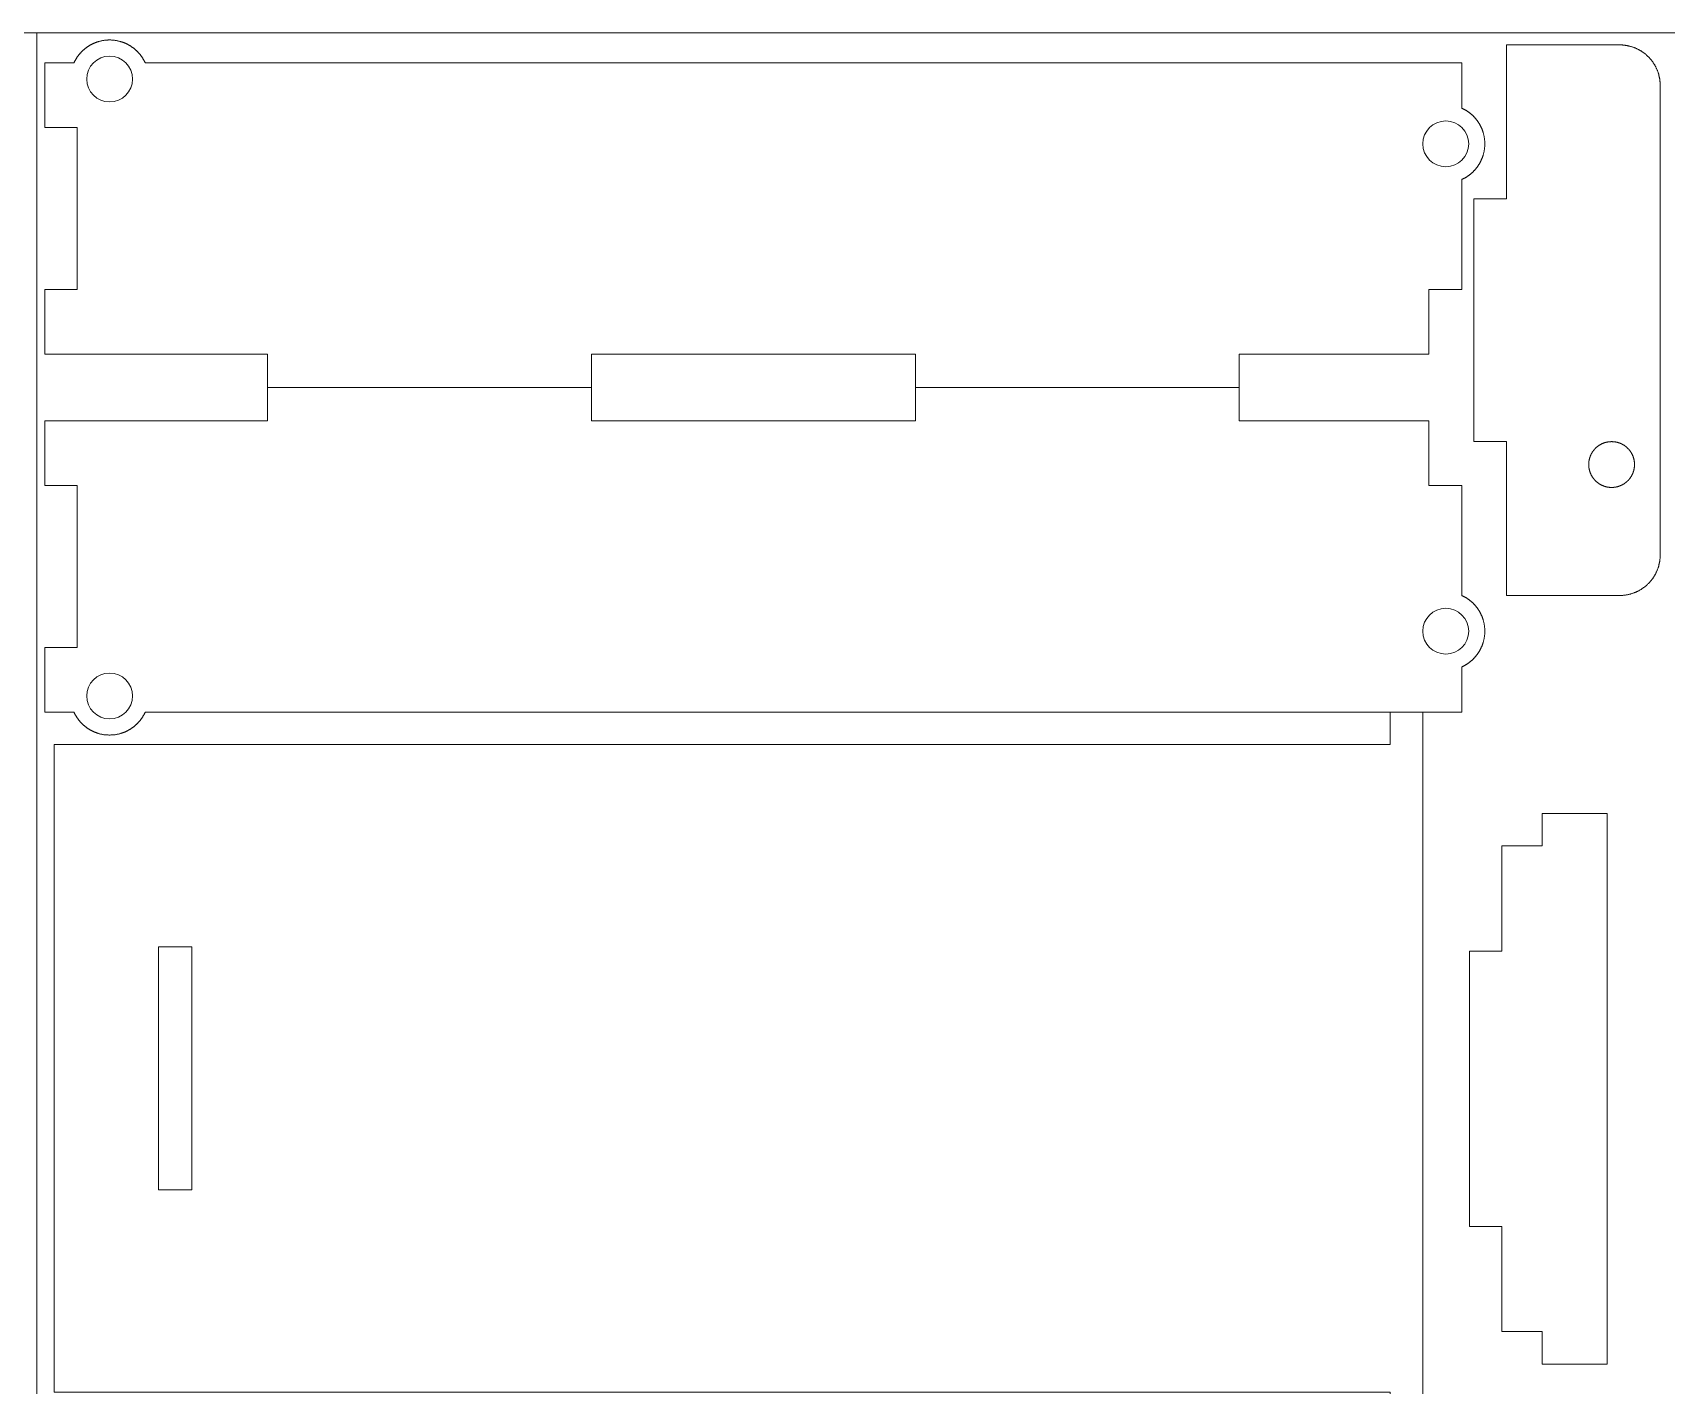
# Model space of a CAD drawing. Header units: inches. Extents: x -505 to 101, y 135 to 440.
# Drawn here: x -303.6 to -101.9, y 272.5 to 439.6 of the extents above; entities that cross this region are included whole.
import ezdxf

# ---------------------------------------------------------------- set-up
doc = ezdxf.new("R2010")
doc.units = ezdxf.units.IN
doc.header["$MEASUREMENT"] = 0
doc.layers.add('Capa 1', color=7, linetype='Continuous')
doc.layers.add('Capa 3', color=150, linetype='Continuous')

msp = doc.modelspace()

# ---------------------------------------------------------------- linework, layer by layer
at = {"layer": 'Capa 1', "color": 28, "lineweight": 9, "true_color": 0x11100b}
for points in [[(-303.12, 135.16), (-303.12, 439.55)], [(-154.62, 399.82), (-131.22, 399.82), (-131.22, 407.82), (-127.12, 407.82), (-127.12, 421.43), (-127.08, 421.44), (-127.05, 421.46), (-127, 421.48), (-126.96, 421.5), (-126.93, 421.52), (-126.89, 421.54), (-126.85, 421.56), (-126.81, 421.58), (-126.77, 421.6), (-126.73, 421.63), (-126.7, 421.65), (-126.66, 421.67), (-126.62, 421.69), (-126.58, 421.72), (-126.54, 421.74), (-126.51, 421.76), (-126.47, 421.79), (-126.43, 421.81), (-126.4, 421.84), (-126.36, 421.86), (-126.32, 421.89), (-126.29, 421.91), (-126.25, 421.94), (-126.21, 421.97), (-126.18, 421.99), (-126.14, 422.02), (-126.11, 422.05), (-126.07, 422.08), (-126.04, 422.11), (-126.01, 422.14), (-125.97, 422.16), (-125.94, 422.19), (-125.9, 422.22), (-125.87, 422.25), (-125.84, 422.28), (-125.8, 422.32), (-125.77, 422.35), (-125.74, 422.38), (-125.71, 422.41), (-125.68, 422.44), (-125.65, 422.47), (-125.61, 422.51), (-125.58, 422.54), (-125.55, 422.57), (-125.52, 422.6), (-125.49, 422.64), (-125.46, 422.67), (-125.43, 422.71), (-125.41, 422.74), (-125.38, 422.78), (-125.35, 422.81), (-125.32, 422.85), (-125.29, 422.88), (-125.27, 422.92), (-125.24, 422.95), (-125.22, 422.99), (-125.19, 423.02), (-125.16, 423.06), (-125.14, 423.1), (-125.11, 423.13), (-125.09, 423.17), (-125.06, 423.21), (-125.04, 423.25), (-125.02, 423.28), (-124.99, 423.32), (-124.97, 423.36), (-124.95, 423.4), (-124.93, 423.44), (-124.9, 423.47), (-124.88, 423.51), (-124.86, 423.55), (-124.84, 423.59), (-124.82, 423.63), (-124.8, 423.67), (-124.78, 423.71), (-124.76, 423.75), (-124.75, 423.79), (-124.73, 423.83), (-124.71, 423.87), (-124.69, 423.91), (-124.68, 423.95), (-124.66, 423.99), (-124.64, 424.03), (-124.63, 424.07), (-124.61, 424.11), (-124.59, 424.15), (-124.58, 424.19), (-124.57, 424.23), (-124.55, 424.27), (-124.54, 424.31), (-124.53, 424.35), (-124.51, 424.39), (-124.5, 424.43), (-124.49, 424.47), (-124.47, 424.55), (-124.45, 424.63), (-124.42, 424.71), (-124.41, 424.79), (-124.39, 424.87), (-124.38, 424.95), (-124.36, 425.03), (-124.35, 425.11), (-124.34, 425.19), (-124.33, 425.27), (-124.32, 425.35), (-124.31, 425.43), (-124.3, 425.51), (-124.3, 425.59), (-124.3, 425.67), (-124.29, 425.74), (-124.29, 425.82), (-124.29, 425.9), (-124.3, 425.98), (-124.3, 426.05), (-124.3, 426.13), (-124.31, 426.21), (-124.32, 426.29), (-124.33, 426.37), (-124.34, 426.45), (-124.35, 426.53), (-124.36, 426.61), (-124.38, 426.69), (-124.39, 426.77), (-124.41, 426.85), (-124.42, 426.93), (-124.45, 427.01), (-124.47, 427.09), (-124.49, 427.17), (-124.5, 427.21), (-124.51, 427.25), (-124.53, 427.3), (-124.54, 427.34), (-124.55, 427.38), (-124.57, 427.42), (-124.58, 427.46), (-124.59, 427.5), (-124.61, 427.54), (-124.63, 427.58), (-124.64, 427.62), (-124.66, 427.66), (-124.68, 427.7), (-124.69, 427.74), (-124.71, 427.78), (-124.73, 427.82), (-124.75, 427.86), (-124.76, 427.9), (-124.78, 427.93), (-124.8, 427.97), (-124.82, 428.01), (-124.84, 428.05), (-124.86, 428.09), (-124.88, 428.13), (-124.9, 428.17), (-124.93, 428.21), (-124.95, 428.24), (-124.97, 428.28), (-124.99, 428.32), (-125.02, 428.36), (-125.04, 428.4), (-125.06, 428.43), (-125.09, 428.47), (-125.11, 428.51), (-125.14, 428.54), (-125.16, 428.58), (-125.19, 428.62), (-125.22, 428.65), (-125.24, 428.69), (-125.27, 428.73), (-125.29, 428.76), (-125.32, 428.8), (-125.35, 428.83), (-125.38, 428.87), (-125.41, 428.9), (-125.43, 428.94), (-125.46, 428.97), (-125.49, 429), (-125.52, 429.04), (-125.55, 429.07), (-125.58, 429.1), (-125.61, 429.14), (-125.65, 429.17), (-125.68, 429.2), (-125.71, 429.23), (-125.74, 429.27), (-125.77, 429.3), (-125.8, 429.33), (-125.84, 429.36), (-125.87, 429.39), (-125.9, 429.42), (-125.94, 429.45), (-125.97, 429.48), (-126.01, 429.51), (-126.04, 429.54), (-126.07, 429.56), (-126.11, 429.59), (-126.14, 429.62), (-126.18, 429.65), (-126.21, 429.67), (-126.25, 429.7), (-126.29, 429.73), (-126.32, 429.75), (-126.36, 429.78), (-126.4, 429.8), (-126.43, 429.83), (-126.47, 429.85), (-126.51, 429.88), (-126.54, 429.9), (-126.58, 429.93), (-126.62, 429.95), (-126.66, 429.97), (-126.7, 429.99), (-126.73, 430.02), (-126.77, 430.04), (-126.81, 430.06), (-126.85, 430.08), (-126.89, 430.1), (-126.93, 430.12), (-126.96, 430.14), (-127, 430.16), (-127.05, 430.18), (-127.08, 430.2), (-127.12, 430.22), (-127.12, 435.82), (-289.73, 435.82), (-289.75, 435.86), (-289.77, 435.9), (-289.78, 435.94), (-289.8, 435.98), (-289.82, 436.02), (-289.84, 436.06), (-289.86, 436.1), (-289.89, 436.13), (-289.91, 436.17), (-289.93, 436.21), (-289.95, 436.25), (-289.97, 436.29), (-290, 436.33), (-290.02, 436.36), (-290.04, 436.4), (-290.07, 436.44), (-290.09, 436.48), (-290.11, 436.51), (-290.14, 436.55), (-290.17, 436.59), (-290.19, 436.62), (-290.22, 436.66), (-290.24, 436.69), (-290.27, 436.73), (-290.3, 436.77), (-290.32, 436.8), (-290.35, 436.84), (-290.38, 436.87), (-290.41, 436.91), (-290.44, 436.94), (-290.47, 436.97), (-290.5, 437.01), (-290.53, 437.04), (-290.56, 437.08), (-290.59, 437.11), (-290.62, 437.14), (-290.65, 437.17), (-290.68, 437.21), (-290.71, 437.24), (-290.74, 437.27), (-290.78, 437.3), (-290.81, 437.33), (-290.84, 437.36), (-290.87, 437.39), (-290.91, 437.42), (-290.94, 437.45), (-290.97, 437.48), (-291.01, 437.51), (-291.04, 437.54), (-291.08, 437.57), (-291.11, 437.6), (-291.15, 437.62), (-291.18, 437.65), (-291.22, 437.68), (-291.25, 437.7), (-291.29, 437.73), (-291.33, 437.76), (-291.36, 437.78), (-291.4, 437.81), (-291.44, 437.83), (-291.47, 437.86), (-291.51, 437.88), (-291.55, 437.91), (-291.59, 437.93), (-291.62, 437.95), (-291.66, 437.97), (-291.7, 438), (-291.74, 438.02), (-291.78, 438.04), (-291.82, 438.06), (-291.85, 438.08), (-291.89, 438.1), (-291.93, 438.12), (-291.97, 438.14), (-292.01, 438.16), (-292.05, 438.18), (-292.09, 438.2), (-292.13, 438.22), (-292.17, 438.24), (-292.21, 438.25), (-292.25, 438.27), (-292.29, 438.29), (-292.33, 438.3), (-292.37, 438.32), (-292.41, 438.33), (-292.45, 438.35), (-292.49, 438.36), (-292.53, 438.38), (-292.57, 438.39), (-292.61, 438.41), (-292.65, 438.42), (-292.69, 438.43), (-292.73, 438.44), (-292.77, 438.46), (-292.85, 438.48), (-292.93, 438.5), (-293.01, 438.52), (-293.09, 438.54), (-293.18, 438.56), (-293.26, 438.57), (-293.34, 438.59), (-293.42, 438.6), (-293.5, 438.61), (-293.58, 438.62), (-293.66, 438.63), (-293.73, 438.63), (-293.81, 438.64), (-293.89, 438.64), (-293.97, 438.65), (-294.05, 438.65), (-294.12, 438.65), (-294.2, 438.65), (-294.28, 438.65), (-294.36, 438.64), (-294.43, 438.64), (-294.51, 438.63), (-294.59, 438.63), (-294.67, 438.62), (-294.75, 438.61), (-294.83, 438.6), (-294.91, 438.59), (-294.99, 438.57), (-295.07, 438.56), (-295.15, 438.54), (-295.23, 438.52), (-295.31, 438.5), (-295.4, 438.48), (-295.48, 438.46), (-295.52, 438.44), (-295.56, 438.43), (-295.6, 438.42), (-295.64, 438.41), (-295.68, 438.39), (-295.72, 438.38), (-295.76, 438.36), (-295.8, 438.35), (-295.84, 438.33), (-295.88, 438.32), (-295.92, 438.3), (-295.96, 438.29), (-296, 438.27), (-296.04, 438.25), (-296.08, 438.24), (-296.12, 438.22), (-296.16, 438.2), (-296.2, 438.18), (-296.24, 438.16), (-296.28, 438.14), (-296.32, 438.12), (-296.35, 438.1), (-296.39, 438.08), (-296.43, 438.06), (-296.47, 438.04), (-296.51, 438.02), (-296.55, 438), (-296.59, 437.97), (-296.62, 437.95), (-296.66, 437.93), (-296.7, 437.91), (-296.74, 437.88), (-296.77, 437.86), (-296.81, 437.83), (-296.85, 437.81), (-296.88, 437.78), (-296.92, 437.76), (-296.96, 437.73), (-296.99, 437.7), (-297.03, 437.68), (-297.06, 437.65), (-297.1, 437.62), (-297.13, 437.6), (-297.17, 437.57), (-297.2, 437.54), (-297.24, 437.51), (-297.27, 437.48), (-297.31, 437.45), (-297.34, 437.42), (-297.37, 437.39), (-297.41, 437.36), (-297.44, 437.33), (-297.47, 437.3), (-297.5, 437.27), (-297.54, 437.24), (-297.57, 437.21), (-297.6, 437.17), (-297.63, 437.14), (-297.66, 437.11), (-297.69, 437.08), (-297.72, 437.04), (-297.75, 437.01), (-297.78, 436.97), (-297.81, 436.94), (-297.84, 436.91), (-297.87, 436.87), (-297.9, 436.84), (-297.92, 436.8), (-297.95, 436.77), (-297.98, 436.73), (-298, 436.69), (-298.03, 436.66), (-298.06, 436.62), (-298.08, 436.59), (-298.11, 436.55), (-298.13, 436.51), (-298.16, 436.48), (-298.18, 436.44), (-298.21, 436.4), (-298.23, 436.36), (-298.25, 436.33), (-298.28, 436.29), (-298.3, 436.25), (-298.32, 436.21), (-298.34, 436.17), (-298.36, 436.13), (-298.38, 436.1), (-298.4, 436.06), (-298.42, 436.02), (-298.44, 435.98), (-298.46, 435.94), (-298.48, 435.9), (-298.5, 435.86), (-298.52, 435.82), (-302.12, 435.82), (-302.12, 427.82), (-298.12, 427.82), (-298.12, 407.82), (-302.12, 407.82), (-302.12, 399.82), (-274.62, 399.82), (-274.62, 395.72), (-234.62, 395.72), (-234.62, 399.82), (-194.62, 399.82), (-194.62, 395.72), (-154.62, 395.72), (-154.62, 399.82)], [(-121.64, 419.04), (-125.64, 419.04), (-125.64, 389.04), (-121.64, 389.04), (-121.64, 370.04), (-107.64, 370.04), (-107.59, 370.04), (-107.53, 370.04), (-107.47, 370.04), (-107.42, 370.04), (-107.36, 370.04), (-107.3, 370.05), (-107.25, 370.05), (-107.19, 370.06), (-107.14, 370.06), (-107.08, 370.07), (-107.02, 370.07), (-106.96, 370.08), (-106.91, 370.09), (-106.85, 370.1), (-106.79, 370.11), (-106.73, 370.12), (-106.67, 370.13), (-106.61, 370.14), (-106.56, 370.16), (-106.5, 370.17), (-106.44, 370.18), (-106.38, 370.2), (-106.32, 370.21), (-106.26, 370.23), (-106.21, 370.25), (-106.15, 370.26), (-106.09, 370.28), (-106.03, 370.3), (-105.97, 370.32), (-105.91, 370.34), (-105.86, 370.36), (-105.8, 370.39), (-105.74, 370.41), (-105.69, 370.43), (-105.63, 370.46), (-105.57, 370.48), (-105.51, 370.51), (-105.46, 370.54), (-105.4, 370.57), (-105.34, 370.6), (-105.29, 370.62), (-105.23, 370.65), (-105.18, 370.69), (-105.12, 370.72), (-105.07, 370.75), (-105.01, 370.78), (-104.96, 370.82), (-104.91, 370.85), (-104.85, 370.89), (-104.8, 370.92), (-104.75, 370.96), (-104.69, 371), (-104.64, 371.04), (-104.59, 371.07), (-104.54, 371.11), (-104.49, 371.15), (-104.44, 371.2), (-104.39, 371.24), (-104.34, 371.28), (-104.29, 371.32), (-104.25, 371.37), (-104.2, 371.41), (-104.15, 371.46), (-104.1, 371.5), (-104.06, 371.55), (-104.01, 371.59), (-103.97, 371.64), (-103.93, 371.69), (-103.88, 371.74), (-103.84, 371.79), (-103.8, 371.83), (-103.76, 371.88), (-103.72, 371.94), (-103.68, 371.99), (-103.64, 372.04), (-103.6, 372.09), (-103.56, 372.14), (-103.53, 372.19), (-103.49, 372.25), (-103.46, 372.3), (-103.42, 372.35), (-103.39, 372.41), (-103.35, 372.46), (-103.32, 372.52), (-103.29, 372.57), (-103.26, 372.63), (-103.23, 372.68), (-103.2, 372.74), (-103.17, 372.8), (-103.14, 372.85), (-103.12, 372.91), (-103.09, 372.97), (-103.06, 373.02), (-103.04, 373.08), (-103.01, 373.14), (-102.99, 373.2), (-102.97, 373.25), (-102.95, 373.31), (-102.93, 373.37), (-102.91, 373.43), (-102.89, 373.49), (-102.87, 373.54), (-102.85, 373.6), (-102.83, 373.66), (-102.82, 373.72), (-102.8, 373.78), (-102.79, 373.84), (-102.77, 373.89), (-102.76, 373.95), (-102.75, 374.01), (-102.74, 374.07), (-102.73, 374.13), (-102.71, 374.18), (-102.7, 374.24), (-102.69, 374.3), (-102.69, 374.36), (-102.68, 374.42), (-102.67, 374.47), (-102.67, 374.53), (-102.66, 374.59), (-102.65, 374.64), (-102.65, 374.7), (-102.65, 374.76), (-102.64, 374.81), (-102.64, 374.87), (-102.64, 374.93), (-102.64, 374.98), (-102.64, 375.04), (-102.64, 433.04), (-102.64, 433.09), (-102.64, 433.15), (-102.64, 433.2), (-102.64, 433.26), (-102.65, 433.32), (-102.65, 433.37), (-102.65, 433.43), (-102.66, 433.49), (-102.67, 433.54), (-102.67, 433.6), (-102.68, 433.66), (-102.69, 433.71), (-102.69, 433.77), (-102.7, 433.83), (-102.71, 433.89), (-102.73, 433.95), (-102.74, 434), (-102.75, 434.06), (-102.76, 434.12), (-102.77, 434.18), (-102.79, 434.24), (-102.8, 434.3), (-102.82, 434.35), (-102.83, 434.41), (-102.85, 434.47), (-102.87, 434.53), (-102.89, 434.59), (-102.91, 434.65), (-102.93, 434.7), (-102.95, 434.76), (-102.97, 434.82), (-102.99, 434.88), (-103.01, 434.93), (-103.04, 434.99), (-103.06, 435.05), (-103.09, 435.11), (-103.12, 435.16), (-103.14, 435.22), (-103.17, 435.28), (-103.2, 435.33), (-103.23, 435.39), (-103.26, 435.44), (-103.29, 435.5), (-103.32, 435.56), (-103.35, 435.61), (-103.39, 435.66), (-103.42, 435.72), (-103.46, 435.77), (-103.49, 435.83), (-103.53, 435.88), (-103.56, 435.93), (-103.6, 435.98), (-103.64, 436.04), (-103.68, 436.09), (-103.72, 436.14), (-103.76, 436.19), (-103.8, 436.24), (-103.84, 436.29), (-103.88, 436.34), (-103.93, 436.38), (-103.97, 436.43), (-104.01, 436.48), (-104.06, 436.53), (-104.1, 436.57), (-104.15, 436.62), (-104.2, 436.66), (-104.25, 436.71), (-104.29, 436.75), (-104.34, 436.79), (-104.39, 436.84), (-104.44, 436.88), (-104.49, 436.92), (-104.54, 436.96), (-104.59, 437), (-104.64, 437.04), (-104.69, 437.08), (-104.75, 437.11), (-104.8, 437.15), (-104.85, 437.19), (-104.91, 437.22), (-104.96, 437.26), (-105.01, 437.29), (-105.07, 437.32), (-105.12, 437.36), (-105.18, 437.39), (-105.23, 437.42), (-105.29, 437.45), (-105.34, 437.48), (-105.4, 437.51), (-105.46, 437.53), (-105.51, 437.56), (-105.57, 437.59), (-105.63, 437.61), (-105.69, 437.64), (-105.74, 437.66), (-105.8, 437.69), (-105.86, 437.71), (-105.91, 437.73), (-105.97, 437.75), (-106.03, 437.77), (-106.09, 437.79), (-106.15, 437.81), (-106.21, 437.83), (-106.26, 437.84), (-106.32, 437.86), (-106.38, 437.88), (-106.44, 437.89), (-106.5, 437.9), (-106.56, 437.92), (-106.61, 437.93), (-106.67, 437.94), (-106.73, 437.95), (-106.79, 437.96), (-106.85, 437.97), (-106.91, 437.98), (-106.96, 437.99), (-107.02, 438), (-107.08, 438), (-107.14, 438.01), (-107.19, 438.02), (-107.25, 438.02), (-107.3, 438.03), (-107.36, 438.03), (-107.42, 438.03), (-107.47, 438.03), (-107.53, 438.04), (-107.59, 438.04), (-107.64, 438.04), (-121.64, 438.04), (-121.64, 419.04)], [(-154.62, 391.62), (-131.22, 391.62), (-131.22, 383.62), (-127.12, 383.62), (-127.12, 370.02), (-127.08, 370), (-127.05, 369.98), (-127, 369.96), (-126.96, 369.94), (-126.93, 369.92), (-126.89, 369.9), (-126.85, 369.88), (-126.81, 369.86), (-126.77, 369.84), (-126.73, 369.82), (-126.7, 369.79), (-126.66, 369.77), (-126.62, 369.75), (-126.58, 369.73), (-126.54, 369.7), (-126.51, 369.68), (-126.47, 369.65), (-126.43, 369.63), (-126.4, 369.61), (-126.36, 369.58), (-126.32, 369.55), (-126.29, 369.53), (-126.25, 369.5), (-126.21, 369.47), (-126.18, 369.45), (-126.14, 369.42), (-126.11, 369.39), (-126.07, 369.36), (-126.04, 369.34), (-126.01, 369.31), (-125.97, 369.28), (-125.94, 369.25), (-125.9, 369.22), (-125.87, 369.19), (-125.84, 369.16), (-125.8, 369.13), (-125.77, 369.1), (-125.74, 369.07), (-125.71, 369.03), (-125.68, 369), (-125.65, 368.97), (-125.61, 368.94), (-125.58, 368.9), (-125.55, 368.87), (-125.52, 368.84), (-125.49, 368.8), (-125.46, 368.77), (-125.43, 368.74), (-125.41, 368.7), (-125.38, 368.67), (-125.35, 368.63), (-125.32, 368.6), (-125.29, 368.56), (-125.27, 368.53), (-125.24, 368.49), (-125.22, 368.45), (-125.19, 368.42), (-125.16, 368.38), (-125.14, 368.35), (-125.11, 368.31), (-125.09, 368.27), (-125.06, 368.23), (-125.04, 368.2), (-125.02, 368.16), (-124.99, 368.12), (-124.97, 368.08), (-124.95, 368.04), (-124.93, 368.01), (-124.9, 367.97), (-124.88, 367.93), (-124.86, 367.89), (-124.84, 367.85), (-124.82, 367.81), (-124.8, 367.77), (-124.78, 367.73), (-124.76, 367.7), (-124.75, 367.66), (-124.73, 367.62), (-124.71, 367.58), (-124.69, 367.54), (-124.68, 367.5), (-124.66, 367.46), (-124.64, 367.42), (-124.63, 367.38), (-124.61, 367.34), (-124.59, 367.3), (-124.58, 367.26), (-124.57, 367.22), (-124.55, 367.18), (-124.54, 367.14), (-124.53, 367.1), (-124.51, 367.05), (-124.5, 367.01), (-124.49, 366.97), (-124.47, 366.89), (-124.45, 366.81), (-124.42, 366.73), (-124.41, 366.65), (-124.39, 366.57), (-124.38, 366.49), (-124.36, 366.41), (-124.35, 366.33), (-124.34, 366.25), (-124.33, 366.17), (-124.32, 366.09), (-124.31, 366.01), (-124.3, 365.93), (-124.3, 365.85), (-124.3, 365.78), (-124.29, 365.7), (-124.29, 365.62), (-124.29, 365.54), (-124.3, 365.47), (-124.3, 365.39), (-124.3, 365.31), (-124.31, 365.23), (-124.32, 365.15), (-124.33, 365.07), (-124.34, 364.99), (-124.35, 364.91), (-124.36, 364.83), (-124.38, 364.75), (-124.39, 364.67), (-124.41, 364.59), (-124.42, 364.51), (-124.45, 364.43), (-124.47, 364.35), (-124.49, 364.27), (-124.5, 364.23), (-124.51, 364.19), (-124.53, 364.15), (-124.54, 364.11), (-124.55, 364.07), (-124.57, 364.03), (-124.58, 363.99), (-124.59, 363.95), (-124.61, 363.91), (-124.63, 363.87), (-124.64, 363.83), (-124.66, 363.78), (-124.68, 363.75), (-124.69, 363.71), (-124.71, 363.67), (-124.73, 363.63), (-124.75, 363.59), (-124.76, 363.55), (-124.78, 363.51), (-124.8, 363.47), (-124.82, 363.43), (-124.84, 363.39), (-124.86, 363.35), (-124.88, 363.31), (-124.9, 363.27), (-124.93, 363.24), (-124.95, 363.2), (-124.97, 363.16), (-124.99, 363.12), (-125.02, 363.08), (-125.04, 363.05), (-125.06, 363.01), (-125.09, 362.97), (-125.11, 362.93), (-125.14, 362.9), (-125.16, 362.86), (-125.19, 362.82), (-125.22, 362.79), (-125.24, 362.75), (-125.27, 362.72), (-125.29, 362.68), (-125.32, 362.65), (-125.35, 362.61), (-125.38, 362.58), (-125.41, 362.54), (-125.43, 362.51), (-125.46, 362.47), (-125.49, 362.44), (-125.52, 362.4), (-125.55, 362.37), (-125.58, 362.34), (-125.61, 362.31), (-125.65, 362.27), (-125.68, 362.24), (-125.71, 362.21), (-125.74, 362.18), (-125.77, 362.15), (-125.8, 362.11), (-125.84, 362.08), (-125.87, 362.05), (-125.9, 362.02), (-125.94, 361.99), (-125.97, 361.96), (-126.01, 361.94), (-126.04, 361.91), (-126.07, 361.88), (-126.11, 361.85), (-126.14, 361.82), (-126.18, 361.79), (-126.21, 361.77), (-126.25, 361.74), (-126.29, 361.71), (-126.32, 361.69), (-126.36, 361.66), (-126.4, 361.64), (-126.43, 361.61), (-126.47, 361.59), (-126.51, 361.56), (-126.54, 361.54), (-126.58, 361.52), (-126.62, 361.49), (-126.66, 361.47), (-126.7, 361.45), (-126.73, 361.43), (-126.77, 361.4), (-126.81, 361.38), (-126.85, 361.36), (-126.89, 361.34), (-126.93, 361.32), (-126.96, 361.3), (-127, 361.28), (-127.05, 361.26), (-127.08, 361.24), (-127.12, 361.23), (-127.12, 355.62), (-289.73, 355.62), (-289.75, 355.58), (-289.77, 355.54), (-289.78, 355.5), (-289.8, 355.46), (-289.82, 355.42), (-289.84, 355.39), (-289.86, 355.35), (-289.89, 355.31), (-289.91, 355.27), (-289.93, 355.23), (-289.95, 355.19), (-289.97, 355.15), (-290, 355.12), (-290.02, 355.08), (-290.04, 355.04), (-290.07, 355), (-290.09, 354.97), (-290.11, 354.93), (-290.14, 354.89), (-290.17, 354.86), (-290.19, 354.82), (-290.22, 354.78), (-290.24, 354.75), (-290.27, 354.71), (-290.3, 354.68), (-290.32, 354.64), (-290.35, 354.61), (-290.38, 354.57), (-290.41, 354.54), (-290.44, 354.5), (-290.47, 354.47), (-290.5, 354.43), (-290.53, 354.4), (-290.56, 354.37), (-290.59, 354.33), (-290.62, 354.3), (-290.65, 354.27), (-290.68, 354.24), (-290.71, 354.2), (-290.74, 354.17), (-290.78, 354.14), (-290.81, 354.11), (-290.84, 354.08), (-290.87, 354.05), (-290.91, 354.02), (-290.94, 353.99), (-290.97, 353.96), (-291.01, 353.93), (-291.04, 353.9), (-291.08, 353.87), (-291.11, 353.85), (-291.15, 353.82), (-291.18, 353.79), (-291.22, 353.76), (-291.25, 353.74), (-291.29, 353.71), (-291.33, 353.69), (-291.36, 353.66), (-291.4, 353.63), (-291.44, 353.61), (-291.47, 353.58), (-291.51, 353.56), (-291.55, 353.54), (-291.59, 353.51), (-291.62, 353.49), (-291.66, 353.47), (-291.7, 353.44), (-291.74, 353.42), (-291.78, 353.4), (-291.82, 353.38), (-291.85, 353.36), (-291.89, 353.34), (-291.93, 353.32), (-291.97, 353.3), (-292.01, 353.28), (-292.05, 353.26), (-292.09, 353.24), (-292.13, 353.22), (-292.17, 353.21), (-292.21, 353.19), (-292.25, 353.17), (-292.29, 353.16), (-292.33, 353.14), (-292.37, 353.12), (-292.41, 353.11), (-292.45, 353.09), (-292.49, 353.08), (-292.53, 353.06), (-292.57, 353.05), (-292.61, 353.04), (-292.65, 353.02), (-292.69, 353.01), (-292.73, 353), (-292.77, 352.99), (-292.85, 352.96), (-292.93, 352.94), (-293.01, 352.92), (-293.09, 352.9), (-293.18, 352.89), (-293.26, 352.87), (-293.34, 352.86), (-293.42, 352.84), (-293.5, 352.83), (-293.58, 352.82), (-293.66, 352.82), (-293.73, 352.81), (-293.81, 352.8), (-293.89, 352.8), (-293.97, 352.8), (-294.05, 352.79), (-294.12, 352.79), (-294.2, 352.79), (-294.28, 352.8), (-294.36, 352.8), (-294.43, 352.8), (-294.51, 352.81), (-294.59, 352.82), (-294.67, 352.82), (-294.75, 352.83), (-294.83, 352.84), (-294.91, 352.86), (-294.99, 352.87), (-295.07, 352.89), (-295.15, 352.9), (-295.23, 352.92), (-295.31, 352.94), (-295.4, 352.96), (-295.48, 352.99), (-295.52, 353), (-295.56, 353.01), (-295.6, 353.02), (-295.64, 353.04), (-295.68, 353.05), (-295.72, 353.06), (-295.76, 353.08), (-295.8, 353.09), (-295.84, 353.11), (-295.88, 353.12), (-295.92, 353.14), (-295.96, 353.16), (-296, 353.17), (-296.04, 353.19), (-296.08, 353.21), (-296.12, 353.22), (-296.16, 353.24), (-296.2, 353.26), (-296.24, 353.28), (-296.28, 353.3), (-296.32, 353.32), (-296.35, 353.34), (-296.39, 353.36), (-296.43, 353.38), (-296.47, 353.4), (-296.51, 353.42), (-296.55, 353.44), (-296.59, 353.47), (-296.62, 353.49), (-296.66, 353.51), (-296.7, 353.54), (-296.74, 353.56), (-296.77, 353.58), (-296.81, 353.61), (-296.85, 353.63), (-296.88, 353.66), (-296.92, 353.69), (-296.96, 353.71), (-296.99, 353.74), (-297.03, 353.76), (-297.06, 353.79), (-297.1, 353.82), (-297.13, 353.85), (-297.17, 353.87), (-297.2, 353.9), (-297.24, 353.93), (-297.27, 353.96), (-297.31, 353.99), (-297.34, 354.02), (-297.37, 354.05), (-297.41, 354.08), (-297.44, 354.11), (-297.47, 354.14), (-297.5, 354.17), (-297.54, 354.2), (-297.57, 354.24), (-297.6, 354.27), (-297.63, 354.3), (-297.66, 354.33), (-297.69, 354.37), (-297.72, 354.4), (-297.75, 354.43), (-297.78, 354.47), (-297.81, 354.5), (-297.84, 354.54), (-297.87, 354.57), (-297.9, 354.61), (-297.92, 354.64), (-297.95, 354.68), (-297.98, 354.71), (-298, 354.75), (-298.03, 354.78), (-298.06, 354.82), (-298.08, 354.86), (-298.11, 354.89), (-298.13, 354.93), (-298.16, 354.97), (-298.18, 355), (-298.21, 355.04), (-298.23, 355.08), (-298.25, 355.12), (-298.28, 355.15), (-298.3, 355.19), (-298.32, 355.23), (-298.34, 355.27), (-298.36, 355.31), (-298.38, 355.35), (-298.4, 355.39), (-298.42, 355.42), (-298.44, 355.46), (-298.46, 355.5), (-298.48, 355.54), (-298.5, 355.58), (-298.52, 355.62), (-302.12, 355.62), (-302.12, 363.62), (-298.12, 363.62), (-298.12, 383.62), (-302.12, 383.62), (-302.12, 391.62), (-274.62, 391.62), (-274.62, 395.72), (-234.62, 395.72), (-234.62, 391.62), (-194.62, 391.62), (-194.62, 395.72), (-154.62, 395.72), (-154.62, 391.62)], [(-106.64, 388.21), (-106.62, 388.19), (-106.6, 388.16), (-106.57, 388.14), (-106.55, 388.12), (-106.53, 388.09), (-106.51, 388.07), (-106.49, 388.05), (-106.47, 388.02), (-106.45, 388), (-106.43, 387.97), (-106.41, 387.94), (-106.39, 387.92), (-106.37, 387.89), (-106.35, 387.87), (-106.33, 387.84), (-106.31, 387.81), (-106.29, 387.78), (-106.27, 387.76), (-106.25, 387.73), (-106.24, 387.7), (-106.22, 387.67), (-106.2, 387.64), (-106.18, 387.61), (-106.17, 387.58), (-106.15, 387.55), (-106.13, 387.52), (-106.12, 387.49), (-106.11, 387.46), (-106.09, 387.43), (-106.07, 387.4), (-106.06, 387.36), (-106.05, 387.33), (-106.03, 387.3), (-106.02, 387.27), (-106, 387.23), (-105.99, 387.2), (-105.98, 387.17), (-105.97, 387.13), (-105.96, 387.1), (-105.95, 387.07), (-105.94, 387.03), (-105.93, 387), (-105.91, 386.96), (-105.9, 386.93), (-105.9, 386.89), (-105.89, 386.86), (-105.88, 386.82), (-105.87, 386.79), (-105.87, 386.75), (-105.86, 386.72), (-105.85, 386.68), (-105.85, 386.65), (-105.84, 386.61), (-105.84, 386.57), (-105.83, 386.54), (-105.83, 386.5), (-105.82, 386.46), (-105.82, 386.43), (-105.82, 386.39), (-105.82, 386.35), (-105.82, 386.32), (-105.81, 386.28), (-105.81, 386.24), (-105.81, 386.21), (-105.81, 386.17), (-105.81, 386.14), (-105.82, 386.1), (-105.82, 386.06), (-105.82, 386.03), (-105.82, 385.99), (-105.82, 385.95), (-105.83, 385.92), (-105.83, 385.88), (-105.84, 385.84), (-105.84, 385.81), (-105.85, 385.77), (-105.85, 385.74), (-105.86, 385.7), (-105.87, 385.66), (-105.87, 385.63), (-105.88, 385.59), (-105.89, 385.56), (-105.9, 385.52), (-105.9, 385.49), (-105.91, 385.45), (-105.93, 385.42), (-105.94, 385.38), (-105.95, 385.35), (-105.96, 385.32), (-105.97, 385.28), (-105.98, 385.25), (-105.99, 385.22), (-106, 385.18), (-106.02, 385.15), (-106.03, 385.12), (-106.05, 385.08), (-106.06, 385.05), (-106.07, 385.02), (-106.09, 384.99), (-106.11, 384.96), (-106.12, 384.93), (-106.13, 384.9), (-106.15, 384.87), (-106.17, 384.84), (-106.18, 384.81), (-106.2, 384.78), (-106.22, 384.75), (-106.24, 384.72), (-106.25, 384.69), (-106.27, 384.66), (-106.29, 384.63), (-106.31, 384.61), (-106.33, 384.58), (-106.35, 384.55), (-106.37, 384.52), (-106.39, 384.5), (-106.41, 384.47), (-106.43, 384.45), (-106.45, 384.42), (-106.47, 384.4), (-106.49, 384.37), (-106.51, 384.35), (-106.53, 384.32), (-106.55, 384.3), (-106.57, 384.28), (-106.6, 384.25), (-106.62, 384.23), (-106.64, 384.21), (-106.66, 384.19), (-106.68, 384.16), (-106.71, 384.14), (-106.73, 384.12), (-106.75, 384.1), (-106.78, 384.08), (-106.8, 384.06), (-106.83, 384.04), (-106.85, 384.02), (-106.88, 384), (-106.91, 383.98), (-106.93, 383.96), (-106.96, 383.94), (-106.98, 383.92), (-107.01, 383.9), (-107.04, 383.88), (-107.06, 383.86), (-107.09, 383.84), (-107.12, 383.82), (-107.15, 383.8), (-107.18, 383.79), (-107.21, 383.77), (-107.24, 383.75), (-107.27, 383.74), (-107.3, 383.72), (-107.33, 383.7), (-107.36, 383.69), (-107.39, 383.67), (-107.42, 383.66), (-107.45, 383.64), (-107.48, 383.63), (-107.52, 383.61), (-107.55, 383.6), (-107.58, 383.59), (-107.62, 383.57), (-107.65, 383.56), (-107.68, 383.55), (-107.71, 383.54), (-107.75, 383.52), (-107.78, 383.51), (-107.82, 383.5), (-107.85, 383.49), (-107.89, 383.48), (-107.92, 383.47), (-107.95, 383.46), (-107.99, 383.46), (-108.02, 383.45), (-108.06, 383.44), (-108.09, 383.43), (-108.13, 383.43), (-108.17, 383.42), (-108.2, 383.41), (-108.24, 383.41), (-108.27, 383.4), (-108.31, 383.4), (-108.35, 383.4), (-108.38, 383.39), (-108.42, 383.39), (-108.46, 383.39), (-108.49, 383.38), (-108.53, 383.38), (-108.57, 383.38), (-108.6, 383.38), (-108.64, 383.38), (-108.68, 383.38), (-108.71, 383.38), (-108.75, 383.38), (-108.79, 383.38), (-108.82, 383.39), (-108.86, 383.39), (-108.9, 383.39), (-108.93, 383.4), (-108.97, 383.4), (-109, 383.4), (-109.04, 383.41), (-109.08, 383.41), (-109.11, 383.42), (-109.15, 383.43), (-109.18, 383.43), (-109.22, 383.44), (-109.26, 383.45), (-109.29, 383.46), (-109.33, 383.46), (-109.36, 383.47), (-109.4, 383.48), (-109.43, 383.49), (-109.46, 383.5), (-109.5, 383.51), (-109.53, 383.52), (-109.57, 383.54), (-109.6, 383.55), (-109.63, 383.56), (-109.66, 383.57), (-109.7, 383.59), (-109.73, 383.6), (-109.76, 383.61), (-109.8, 383.63), (-109.83, 383.64), (-109.86, 383.66), (-109.89, 383.67), (-109.92, 383.69), (-109.95, 383.7), (-109.98, 383.72), (-110.01, 383.74), (-110.04, 383.75), (-110.07, 383.77), (-110.1, 383.79), (-110.13, 383.8), (-110.16, 383.82), (-110.19, 383.84), (-110.22, 383.86), (-110.24, 383.88), (-110.27, 383.9), (-110.3, 383.92), (-110.32, 383.94), (-110.35, 383.96), (-110.38, 383.98), (-110.4, 384), (-110.43, 384.02), (-110.45, 384.04), (-110.48, 384.06), (-110.5, 384.08), (-110.53, 384.1), (-110.55, 384.12), (-110.57, 384.14), (-110.6, 384.16), (-110.62, 384.19), (-110.64, 384.21), (-110.66, 384.23), (-110.68, 384.25), (-110.71, 384.28), (-110.73, 384.3), (-110.75, 384.32), (-110.77, 384.35), (-110.79, 384.37), (-110.81, 384.4), (-110.83, 384.42), (-110.85, 384.45), (-110.87, 384.47), (-110.89, 384.5), (-110.91, 384.52), (-110.93, 384.55), (-110.95, 384.58), (-110.97, 384.61), (-110.99, 384.63), (-111.01, 384.66), (-111.03, 384.69), (-111.04, 384.72), (-111.06, 384.75), (-111.08, 384.78), (-111.1, 384.81), (-111.11, 384.84), (-111.13, 384.87), (-111.15, 384.9), (-111.16, 384.93), (-111.18, 384.96), (-111.19, 384.99), (-111.21, 385.02), (-111.22, 385.05), (-111.23, 385.08), (-111.25, 385.12), (-111.26, 385.15), (-111.28, 385.18), (-111.29, 385.22), (-111.3, 385.25), (-111.31, 385.28), (-111.33, 385.32), (-111.34, 385.35), (-111.35, 385.38), (-111.36, 385.42), (-111.37, 385.45), (-111.38, 385.49), (-111.39, 385.52), (-111.39, 385.56), (-111.4, 385.59), (-111.41, 385.63), (-111.41, 385.66), (-111.42, 385.7), (-111.43, 385.74), (-111.44, 385.77), (-111.44, 385.81), (-111.45, 385.84), (-111.45, 385.88), (-111.45, 385.92), (-111.46, 385.95), (-111.46, 385.99), (-111.46, 386.03), (-111.46, 386.06), (-111.47, 386.1), (-111.47, 386.14), (-111.47, 386.17), (-111.47, 386.21), (-111.47, 386.24), (-111.47, 386.28), (-111.47, 386.32), (-111.46, 386.35), (-111.46, 386.39), (-111.46, 386.43), (-111.46, 386.46), (-111.45, 386.5), (-111.45, 386.54), (-111.45, 386.57), (-111.44, 386.61), (-111.44, 386.65), (-111.43, 386.68), (-111.42, 386.72), (-111.41, 386.75), (-111.41, 386.79), (-111.4, 386.82), (-111.39, 386.86), (-111.39, 386.89), (-111.38, 386.93), (-111.37, 386.96), (-111.36, 387), (-111.35, 387.03), (-111.34, 387.07), (-111.33, 387.1), (-111.31, 387.13), (-111.3, 387.17), (-111.29, 387.2), (-111.28, 387.23), (-111.26, 387.27), (-111.25, 387.3), (-111.23, 387.33), (-111.22, 387.36), (-111.21, 387.4), (-111.19, 387.43), (-111.18, 387.46), (-111.16, 387.49), (-111.15, 387.52), (-111.13, 387.55), (-111.11, 387.58), (-111.1, 387.61), (-111.08, 387.64), (-111.06, 387.67), (-111.04, 387.7), (-111.03, 387.73), (-111.01, 387.76), (-110.99, 387.78), (-110.97, 387.81), (-110.95, 387.84), (-110.93, 387.87), (-110.91, 387.89), (-110.89, 387.92), (-110.87, 387.94), (-110.85, 387.97), (-110.83, 388), (-110.81, 388.02), (-110.79, 388.05), (-110.77, 388.07), (-110.75, 388.09), (-110.73, 388.12), (-110.71, 388.14), (-110.68, 388.16), (-110.66, 388.19), (-110.64, 388.21), (-110.62, 388.23), (-110.6, 388.25), (-110.57, 388.27), (-110.55, 388.3), (-110.53, 388.32), (-110.5, 388.34), (-110.48, 388.36), (-110.45, 388.38), (-110.43, 388.4), (-110.4, 388.42), (-110.38, 388.44), (-110.35, 388.46), (-110.32, 388.48), (-110.3, 388.5), (-110.27, 388.52), (-110.24, 388.54), (-110.22, 388.56), (-110.19, 388.58), (-110.16, 388.59), (-110.13, 388.61), (-110.1, 388.63), (-110.07, 388.65), (-110.04, 388.66), (-110.01, 388.68), (-109.98, 388.7), (-109.95, 388.71), (-109.92, 388.73), (-109.89, 388.75), (-109.86, 388.76), (-109.83, 388.78), (-109.8, 388.79), (-109.76, 388.8), (-109.73, 388.82), (-109.7, 388.83), (-109.66, 388.84), (-109.63, 388.86), (-109.6, 388.87), (-109.57, 388.88), (-109.53, 388.89), (-109.5, 388.9), (-109.46, 388.91), (-109.43, 388.92), (-109.4, 388.93), (-109.36, 388.94), (-109.33, 388.95), (-109.29, 388.96), (-109.26, 388.97), (-109.22, 388.98), (-109.18, 388.98), (-109.15, 388.99), (-109.11, 389), (-109.08, 389), (-109.04, 389.01), (-109, 389.01), (-108.97, 389.02), (-108.93, 389.02), (-108.9, 389.03), (-108.86, 389.03), (-108.82, 389.03), (-108.79, 389.03), (-108.75, 389.03), (-108.71, 389.04), (-108.68, 389.04), (-108.64, 389.04), (-108.6, 389.04), (-108.57, 389.04), (-108.53, 389.03), (-108.49, 389.03), (-108.46, 389.03), (-108.42, 389.03), (-108.38, 389.03), (-108.35, 389.02), (-108.31, 389.02), (-108.27, 389.01), (-108.24, 389.01), (-108.2, 389), (-108.17, 389), (-108.13, 388.99), (-108.09, 388.98), (-108.06, 388.98), (-108.02, 388.97), (-107.99, 388.96), (-107.95, 388.95), (-107.92, 388.94), (-107.89, 388.93), (-107.85, 388.92), (-107.82, 388.91), (-107.78, 388.9), (-107.75, 388.89), (-107.71, 388.88), (-107.68, 388.87), (-107.65, 388.86), (-107.62, 388.84), (-107.58, 388.83), (-107.55, 388.82), (-107.52, 388.8), (-107.48, 388.79), (-107.45, 388.78), (-107.42, 388.76), (-107.39, 388.75), (-107.36, 388.73), (-107.33, 388.71), (-107.3, 388.7), (-107.27, 388.68), (-107.24, 388.66), (-107.21, 388.65), (-107.18, 388.63), (-107.15, 388.61), (-107.12, 388.59), (-107.09, 388.58), (-107.06, 388.56), (-107.04, 388.54), (-107.01, 388.52), (-106.98, 388.5), (-106.96, 388.48), (-106.93, 388.46), (-106.91, 388.44), (-106.88, 388.42), (-106.85, 388.4), (-106.83, 388.38), (-106.8, 388.36), (-106.78, 388.34), (-106.75, 388.32), (-106.73, 388.3), (-106.71, 388.27), (-106.68, 388.25), (-106.66, 388.23), (-106.64, 388.21)], [(-300.97, 271.62), (-300.97, 351.62), (-135.97, 351.62), (-135.97, 355.62), (-131.97, 355.62), (-131.97, 267.62), (-135.97, 267.62), (-135.97, 271.62), (-300.97, 271.62)], [(-126.21, 292.1), (-126.21, 309.1), (-126.21, 326.1), (-122.21, 326.1), (-122.21, 339.1), (-117.21, 339.1), (-117.21, 343.1), (-109.21, 343.1), (-109.21, 309.1), (-109.21, 275.1), (-117.21, 275.1), (-117.21, 279.1), (-122.21, 279.1), (-122.21, 292.1), (-126.21, 292.1)], [(-283.97, 296.62), (-288.07, 296.62), (-288.07, 326.62), (-283.97, 326.62), (-283.97, 296.62)]]:
    msp.add_lwpolyline(points, dxfattribs=at)
for points in [[(-291.3, 433.82), (-291.3, 435.38), (-292.56, 436.65), (-294.12, 436.65), (-295.69, 436.65), (-296.95, 435.38), (-296.95, 433.82), (-296.95, 432.26), (-295.69, 430.99), (-294.12, 430.99), (-292.56, 430.99), (-291.3, 432.26), (-291.3, 433.82), (-291.3, 433.82), (-291.3, 433.82), (-291.3, 433.82)], [(-126.29, 425.82), (-126.29, 427.38), (-127.56, 428.65), (-129.12, 428.65), (-130.69, 428.65), (-131.95, 427.38), (-131.95, 425.82), (-131.95, 424.26), (-130.69, 422.99), (-129.12, 422.99), (-127.56, 422.99), (-126.29, 424.26), (-126.29, 425.82), (-126.29, 425.82), (-126.29, 425.82), (-126.29, 425.82)], [(-126.29, 365.62), (-126.29, 367.18), (-127.56, 368.45), (-129.12, 368.45), (-130.69, 368.45), (-131.95, 367.18), (-131.95, 365.62), (-131.95, 364.06), (-130.69, 362.79), (-129.12, 362.79), (-127.56, 362.79), (-126.29, 364.06), (-126.29, 365.62), (-126.29, 365.62), (-126.29, 365.62), (-126.29, 365.62)], [(-291.3, 357.62), (-291.3, 359.18), (-292.56, 360.45), (-294.12, 360.45), (-295.69, 360.45), (-296.95, 359.18), (-296.95, 357.62), (-296.95, 356.06), (-295.69, 354.79), (-294.12, 354.79), (-292.56, 354.79), (-291.3, 356.06), (-291.3, 357.62), (-291.3, 357.62), (-291.3, 357.62), (-291.3, 357.62)]]:
    msp.add_open_spline(points, degree=3, knots=[0, 0, 0, 0, 1, 1, 1, 2, 2, 2, 3, 3, 3, 4, 4, 4, 5, 5, 5, 5], dxfattribs=at)
at = {"layer": 'Capa 3', "lineweight": 0}
msp.add_lwpolyline([(-505.12, 439.55), (100.88, 439.55), (100.88, 135.16), (-505.15, 135.22), (-505.12, 439.55)], dxfattribs=at)

doc.saveas('drawing.dxf')
